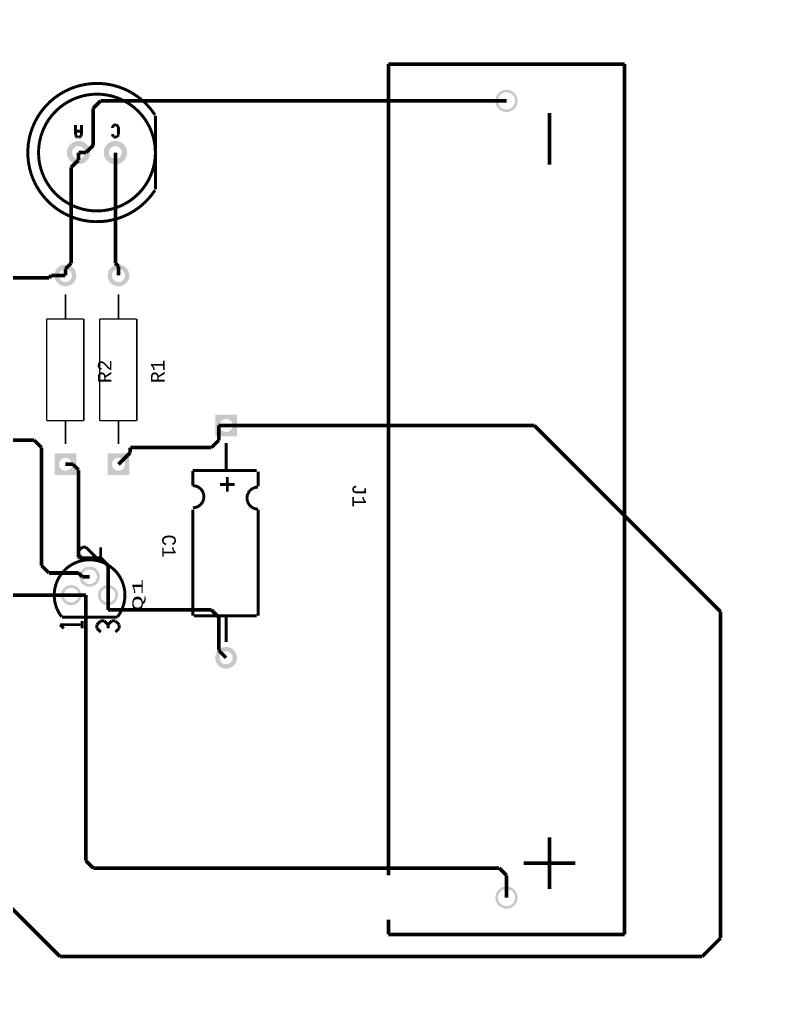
# Model space of a CAD drawing. Extents: x -10 to 3580, y 1260 to 3940.
# Drawn here: x 1541 to 3580, y 1260 to 3940 of the extents above; entities that cross this region are included whole.
import ezdxf
from ezdxf.enums import TextEntityAlignment as Align

# ---------------------------------------------------------------- set-up
doc = ezdxf.new("R2010")
doc.units = 0
for name, color, linetype in [('BOARD_OUTLINE', 2, 'CONTINUOUS'), ('COPPER_BOTTOM', 1, 'CONTINUOUS'), ('COPPER_TOP', 3, 'CONTINUOUS'), ('SILKSCREEN_TOP', 4, 'CONTINUOUS')]:
    doc.layers.add(name, color=color, linetype=linetype)
doc.styles.add('MONOTxtStyle', font='monotxt')

msp = doc.modelspace()

# ---------------------------------------------------------------- hatches: boundary and pattern name
at = {"layer": 'COPPER_BOTTOM'}
h = msp.add_hatch(color=256, dxfattribs=at)
edge = h.paths.add_edge_path()
edge.add_arc((2860, 3720), 30.25, 0, 360)
edge = h.paths.add_edge_path()
edge.add_arc((2860, 3720), 23.25, 0, 360)
h = msp.add_hatch(color=256, dxfattribs=at)
edge = h.paths.add_edge_path()
edge.add_arc((1700, 3580), 31.67, 0, 360)
edge = h.paths.add_edge_path()
edge.add_arc((1700, 3580), 17.5, 0, 360)
h = msp.add_hatch(color=256, dxfattribs=at)
edge = h.paths.add_edge_path()
edge.add_arc((1800, 3580), 31.67, 0, 360)
edge = h.paths.add_edge_path()
edge.add_arc((1800, 3580), 17.5, 0, 360)
h = msp.add_hatch(color=256, dxfattribs=at)
edge = h.paths.add_edge_path()
edge.add_arc((1664.669803, 3246.716535), 29.527559, 0, 360)
edge = h.paths.add_edge_path()
edge.add_arc((1664.669803, 3246.716535), 17.716535, 0, 360)
h = msp.add_hatch(color=256, dxfattribs=at)
edge = h.paths.add_edge_path()
edge.add_arc((1808.370551, 3246.716535), 29.527559, 0, 360)
edge = h.paths.add_edge_path()
edge.add_arc((1808.370551, 3246.716535), 17.716535, 0, 360)
h = msp.add_hatch(color=256, dxfattribs=at)
edge = h.paths.add_edge_path()
edge.add_arc((2100, 2840), 29.527559, 0, 360)
edge = h.paths.add_edge_path()
edge.add_arc((2100, 2840), 17.716535, 0, 360)
h = msp.add_hatch(color=256, dxfattribs=at)
edge = h.paths.add_edge_path()
edge.add_arc((1664.669803, 2734.905512), 29.527559, 0, 360)
edge = h.paths.add_edge_path()
edge.add_arc((1664.669803, 2734.905512), 17.716535, 0, 360)
h = msp.add_hatch(color=256, dxfattribs=at)
edge = h.paths.add_edge_path()
edge.add_arc((1808.370551, 2734.905512), 29.527559, 0, 360)
edge = h.paths.add_edge_path()
edge.add_arc((1808.370551, 2734.905512), 17.716535, 0, 360)
h = msp.add_hatch(color=256, dxfattribs=at)
edge = h.paths.add_edge_path()
edge.add_arc((1730, 2430), 27.5, 0, 360)
edge = h.paths.add_edge_path()
edge.add_arc((1730, 2430), 20, 0, 360)
h = msp.add_hatch(color=256, dxfattribs=at)
edge = h.paths.add_edge_path()
edge.add_arc((1680, 2380), 27.5, 0, 360)
edge = h.paths.add_edge_path()
edge.add_arc((1680, 2380), 20, 0, 360)
h = msp.add_hatch(color=256, dxfattribs=at)
edge = h.paths.add_edge_path()
edge.add_arc((1780, 2380), 27.5, 0, 360)
edge = h.paths.add_edge_path()
edge.add_arc((1780, 2380), 20, 0, 360)
h = msp.add_hatch(color=256, dxfattribs=at)
edge = h.paths.add_edge_path()
edge.add_arc((2100, 2210.07874), 29.527559, 0, 360)
edge = h.paths.add_edge_path()
edge.add_arc((2100, 2210.07874), 17.716535, 0, 360)
h = msp.add_hatch(color=256, dxfattribs=at)
edge = h.paths.add_edge_path()
edge.add_arc((2860, 1560), 30.25, 0, 360)
edge = h.paths.add_edge_path()
edge.add_arc((2860, 1560), 23.25, 0, 360)
at = {"layer": 'COPPER_TOP'}
h = msp.add_hatch(color=256, dxfattribs=at)
edge = h.paths.add_edge_path()
edge.add_arc((2860, 3720), 30.25, 0, 360)
edge = h.paths.add_edge_path()
edge.add_arc((2860, 3720), 23.25, 0, 360)
h = msp.add_hatch(color=256, dxfattribs=at)
edge = h.paths.add_edge_path()
edge.add_arc((1700, 3580), 31.67, 0, 360)
edge = h.paths.add_edge_path()
edge.add_arc((1700, 3580), 17.5, 0, 360)
h = msp.add_hatch(color=256, dxfattribs=at)
edge = h.paths.add_edge_path()
edge.add_arc((1800, 3580), 31.67, 0, 360)
edge = h.paths.add_edge_path()
edge.add_arc((1800, 3580), 17.5, 0, 360)
h = msp.add_hatch(color=256, dxfattribs=at)
edge = h.paths.add_edge_path()
edge.add_arc((1664.669803, 3246.716535), 29.527559, 0, 360)
edge = h.paths.add_edge_path()
edge.add_arc((1664.669803, 3246.716535), 17.716535, 0, 360)
h = msp.add_hatch(color=256, dxfattribs=at)
edge = h.paths.add_edge_path()
edge.add_arc((1808.370551, 3246.716535), 29.527559, 0, 360)
edge = h.paths.add_edge_path()
edge.add_arc((1808.370551, 3246.716535), 17.716535, 0, 360)
h = msp.add_hatch(color=256, dxfattribs=at)
h.paths.add_polyline_path([(2070.472441, 2869.527559), (2129.527559, 2869.527559), (2129.527559, 2810.472441), (2070.472441, 2810.472441)])
edge = h.paths.add_edge_path()
edge.add_arc((2100, 2840), 17.716535, 0, 360)
h = msp.add_hatch(color=256, dxfattribs=at)
h.paths.add_polyline_path([(1694.197362, 2705.377953), (1635.142244, 2705.377953), (1635.142244, 2764.433071), (1694.197362, 2764.433071)])
edge = h.paths.add_edge_path()
edge.add_arc((1664.669803, 2734.905512), 17.716535, 0, 360)
h = msp.add_hatch(color=256, dxfattribs=at)
h.paths.add_polyline_path([(1837.89811, 2705.377953), (1778.842992, 2705.377953), (1778.842992, 2764.433071), (1837.89811, 2764.433071)])
edge = h.paths.add_edge_path()
edge.add_arc((1808.370551, 2734.905512), 17.716535, 0, 360)
h = msp.add_hatch(color=256, dxfattribs=at)
edge = h.paths.add_edge_path()
edge.add_arc((1730, 2430), 27.5, 0, 360)
edge = h.paths.add_edge_path()
edge.add_arc((1730, 2430), 20, 0, 360)
h = msp.add_hatch(color=256, dxfattribs=at)
edge = h.paths.add_edge_path()
edge.add_arc((1680, 2380), 27.5, 0, 360)
edge = h.paths.add_edge_path()
edge.add_arc((1680, 2380), 20, 0, 360)
h = msp.add_hatch(color=256, dxfattribs=at)
edge = h.paths.add_edge_path()
edge.add_arc((1780, 2380), 27.5, 0, 360)
edge = h.paths.add_edge_path()
edge.add_arc((1780, 2380), 20, 0, 360)
h = msp.add_hatch(color=256, dxfattribs=at)
edge = h.paths.add_edge_path()
edge.add_arc((2100, 2210.07874), 29.527559, 0, 360)
edge = h.paths.add_edge_path()
edge.add_arc((2100, 2210.07874), 17.716535, 0, 360)
h = msp.add_hatch(color=256, dxfattribs=at)
edge = h.paths.add_edge_path()
edge.add_arc((2860, 1560), 30.25, 0, 360)
edge = h.paths.add_edge_path()
edge.add_arc((2860, 1560), 23.25, 0, 360)

# ---------------------------------------------------------------- linework, layer by layer
at = {"layer": 'BOARD_OUTLINE', "color": 2, "const_width": 0.000039}
for points in [[(3580.012323, 3940), (-10.039528, 3940)], [(3580.012323, 1259.98122), (3580.012323, 3940)], [(-10.039528, 1259.98122), (3580.012323, 1259.98122)]]:
    msp.add_lwpolyline(points, dxfattribs=at)
at = {"layer": 'COPPER_BOTTOM', "color": 1, "const_width": 10}
for points in [[(1760, 3720), (1740, 3700)], [(1740, 3700), (1740, 3600)], [(2860, 3720), (1760, 3720)], [(1740, 3600), (1720, 3580)], [(1700, 3560), (1680, 3540)], [(1720, 3580), (1700, 3580)], [(1700, 3580), (1700, 3560)], [(1800, 3580), (1800, 3280)], [(1680, 3540), (1680, 3280)], [(1680, 3280), (1664.669803, 3264.669803)], [(1664.669803, 3264.669803), (1664.669803, 3246.716535)], [(1800, 3280), (1808.370551, 3271.629449)], [(1808.370551, 3271.629449), (1808.370551, 3246.716535)], [(1620, 3240), (760, 3240)], [(1626.716535, 3246.716535), (1620, 3240)], [(1664.669803, 3246.716535), (1626.716535, 3246.716535)], [(2100, 2840), (2080, 2840)], [(2080, 2840), (2080, 2800)], [(2935, 2840), (2100, 2840)], [(3440, 2335), (2935, 2840)], [(1580, 2800), (640, 2800)], [(1600, 2780), (1580, 2800)], [(2080, 2800), (2060, 2780)], [(1600, 2460), (1600, 2780)], [(1840, 2766.534961), (1808.370551, 2734.905512)], [(2060, 2780), (1840, 2780)], [(1840, 2780), (1840, 2766.534961)], [(1684.669685, 2734.905512), (1664.669803, 2734.905512)], [(1700, 2719.575197), (1684.669685, 2734.905512)], [(1700, 2482.928898), (1700, 2719.575197)], [(1700, 2482.928898), (1702.928898, 2480)], [(1760, 2480), (1702.928898, 2480)], [(1780, 2460), (1760, 2480)], [(1620, 2440), (1600, 2460)], [(1700, 2440), (1620, 2440)], [(1710, 2430), (1700, 2440)], [(1780, 2380), (1780, 2460)], [(1730, 2430), (1710, 2430)], [(695, 2355), (1650, 1400)], [(1680, 2380), (760, 2380)], [(1720, 2380), (1680, 2380)], [(1720, 1660), (1720, 2380)], [(1780, 2340), (1780, 2380)], [(2060, 2340), (1780, 2340)], [(2080, 2320), (2060, 2340)], [(3440, 1450), (3440, 2335)], [(2080, 2230.07874), (2080, 2320)], [(2100, 2210.07874), (2080, 2230.07874)], [(1740, 1640), (1720, 1660)], [(2840, 1640), (1740, 1640)], [(2860, 1620), (2840, 1640)], [(2860, 1560), (2860, 1620)], [(3390, 1400), (3440, 1450)], [(1650, 1400), (3390, 1400)]]:
    msp.add_lwpolyline(points, dxfattribs=at)
at = {"layer": 'SILKSCREEN_TOP', "color": 4}
for points, const_width in [([(3180, 3820), (2540, 3820)], 10), ([(2540, 3820), (2540, 1620)], 10), ([(3180, 1460), (3180, 3820)], 10), ([(1676.737913, 3752.594606), (1661.974094, 3745.552638)], 8), ([(1692.059291, 3758.323031), (1676.737913, 3752.594606)], 8), ([(1707.821654, 3762.694331), (1692.059291, 3758.323031)], 8), ([(1723.905039, 3765.675197), (1707.821654, 3762.694331)], 8), ([(1740.187008, 3767.242992), (1723.905039, 3765.675197)], 8), ([(1756.543622, 3767.385709), (1740.187008, 3767.242992)], 8), ([(1772.850472, 3766.102362), (1756.543622, 3767.385709)], 8), ([(1788.983425, 3763.402598), (1772.850472, 3766.102362)], 8), ([(1804.819646, 3759.307087), (1788.983425, 3763.402598)], 8), ([(1820.238701, 3753.846929), (1804.819646, 3759.307087)], 8), ([(1835.123189, 3747.063661), (1820.238701, 3753.846929)], 8), ([(1634.563465, 3727.751969), (1622.125315, 3717.12878)], 8), ([(1647.880197, 3737.250669), (1634.563465, 3727.751969)], 8), ([(1661.974094, 3745.552638), (1647.880197, 3737.250669)], 8), ([(1683.085433, 3723.498701), (1670.833346, 3717.12063)], 8), ([(1695.846811, 3728.784606), (1683.085433, 3723.498701)], 8), ([(1709.020315, 3732.938228), (1695.846811, 3728.784606)], 8), ([(1722.505709, 3735.927835), (1709.020315, 3732.938228)], 8), ([(1736.200315, 3737.730787), (1722.505709, 3735.927835)], 8), ([(1750, 3738.333307), (1736.200315, 3737.730787)], 8), ([(1763.799646, 3737.730787), (1750, 3738.333307)], 8), ([(1777.494252, 3735.927835), (1763.799646, 3737.730787)], 8), ([(1790.979646, 3732.938228), (1777.494252, 3735.927835)], 8), ([(1804.15315, 3728.784606), (1790.979646, 3732.938228)], 8), ([(1816.914528, 3723.498701), (1804.15315, 3728.784606)], 8), ([(1829.166654, 3717.12063), (1816.914528, 3723.498701)], 8), ([(1849.359803, 3739.008976), (1835.123189, 3747.063661)], 8), ([(1862.840276, 3729.744094), (1849.359803, 3739.008976)], 8), ([(1875.461929, 3719.339606), (1862.840276, 3729.744094)], 8), ([(1610.660354, 3705.461929), (1600.255866, 3692.840276)], 8), ([(1622.125315, 3717.12878), (1610.660354, 3705.461929)], 8), ([(1648.225276, 3701.290315), (1638.041417, 3691.958543)], 8), ([(1659.18374, 3709.699016), (1648.225276, 3701.290315)], 8), ([(1670.833346, 3717.12063), (1659.18374, 3709.699016)], 8), ([(1840.81622, 3709.699016), (1829.166654, 3717.12063)], 8), ([(1851.774685, 3701.290315), (1840.81622, 3709.699016)], 8), ([(1861.958543, 3691.958543), (1851.774685, 3701.290315)], 8), ([(1887.12878, 3707.874646), (1875.461929, 3719.339606)], 8), ([(1897.751969, 3695.436496), (1887.12878, 3707.874646)], 8), ([(1907.250669, 3682.119764), (1897.751969, 3695.436496)], 8), ([(1590.990984, 3679.359803), (1582.936299, 3665.123189)], 8), ([(1600.255866, 3692.840276), (1590.990984, 3679.359803)], 8), ([(1620.300945, 3670.81622), (1612.879331, 3659.166654)], 8), ([(1628.709646, 3681.774685), (1620.300945, 3670.81622)], 8), ([(1638.041417, 3691.958543), (1628.709646, 3681.774685)], 8), ([(1871.290315, 3681.774685), (1861.958543, 3691.958543)], 8), ([(1879.699016, 3670.81622), (1871.290315, 3681.774685)], 8), ([(1887.12063, 3659.166614), (1879.699016, 3670.81622)], 8), ([(1908.333386, 3480), (1908.333386, 3680)], 8), ([(2976.141732, 3547.534724), (2976.141732, 3687.534724)], 10), ([(1576.153031, 3650.238701), (1570.692874, 3634.819646)], 8), ([(1582.936299, 3665.123189), (1576.153031, 3650.238701)], 8), ([(1606.50126, 3646.914528), (1601.215354, 3634.15315)], 8), ([(1612.879331, 3659.166654), (1606.50126, 3646.914528)], 8), ([(1691.666614, 3655), (1691.666693, 3630)], 8), ([(1708.333386, 3655), (1708.333386, 3630)], 8), ([(1791.698386, 3647.391654), (1791.666693, 3646.665394)], 8), ([(1791.666693, 3646.665394), (1791.666693, 3646.665315)], 8), ([(1791.793268, 3648.112441), (1791.698386, 3647.391654)], 8), ([(1791.95063, 3648.822205), (1791.793268, 3648.112441)], 8), ([(1792.169252, 3649.515512), (1791.95063, 3648.822205)], 8), ([(1792.447441, 3650.187165), (1792.169252, 3649.515512)], 8), ([(1792.78315, 3650.832008), (1792.447441, 3650.187165)], 8), ([(1793.17374, 3651.445157), (1792.78315, 3650.832008)], 8), ([(1793.616339, 3652.021929), (1793.17374, 3651.445157)], 8), ([(1794.10748, 3652.557913), (1793.616339, 3652.021929)], 8), ([(1794.643465, 3653.049055), (1794.10748, 3652.557913)], 8), ([(1795.220236, 3653.491614), (1794.643465, 3653.049055)], 8), ([(1795.833346, 3653.882205), (1795.220236, 3653.491614)], 8), ([(1796.478189, 3654.217874), (1795.833346, 3653.882205)], 8), ([(1797.149843, 3654.496102), (1796.478189, 3654.217874)], 8), ([(1797.843189, 3654.714685), (1797.149843, 3654.496102)], 8), ([(1798.552953, 3654.872047), (1797.843189, 3654.714685)], 8), ([(1799.27374, 3654.966929), (1798.552953, 3654.872047)], 8), ([(1800.000039, 3654.998622), (1799.27374, 3654.966929)], 8), ([(1800.726299, 3654.966929), (1800.000039, 3654.998622)], 8), ([(1801.447087, 3654.872047), (1800.726299, 3654.966929)], 8), ([(1802.15685, 3654.714685), (1801.447087, 3654.872047)], 8), ([(1802.850157, 3654.496063), (1802.15685, 3654.714685)], 8), ([(1803.521811, 3654.217874), (1802.850157, 3654.496063)], 8), ([(1804.166654, 3653.882165), (1803.521811, 3654.217874)], 8), ([(1804.779803, 3653.491575), (1804.166654, 3653.882165)], 8), ([(1805.356575, 3653.048976), (1804.779803, 3653.491575)], 8), ([(1805.892559, 3652.557835), (1805.356575, 3653.048976)], 8), ([(1806.383701, 3652.02185), (1805.892559, 3652.557835)], 8), ([(1806.82626, 3651.445079), (1806.383701, 3652.02185)], 8), ([(1807.21685, 3650.831969), (1806.82626, 3651.445079)], 8), ([(1807.55252, 3650.187126), (1807.21685, 3650.831969)], 8), ([(1807.830748, 3649.515472), (1807.55252, 3650.187126)], 8), ([(1808.049331, 3648.822126), (1807.830748, 3649.515472)], 8), ([(1808.206693, 3648.112362), (1808.049331, 3648.822126)], 8), ([(1808.301575, 3647.391575), (1808.206693, 3648.112362)], 8), ([(1808.333268, 3646.665315), (1808.301575, 3647.391575)], 8), ([(1808.333386, 3646.666654), (1808.333386, 3630)], 8), ([(1893.498701, 3646.914528), (1887.12063, 3659.166614)], 8), ([(1898.784606, 3634.15315), (1893.498701, 3646.914528)], 8), ([(1566.597362, 3618.983425), (1563.897598, 3602.850472)], 8), ([(1570.692874, 3634.819646), (1566.597362, 3618.983425)], 8), ([(1597.061732, 3620.979646), (1594.072126, 3607.494252)], 8), ([(1601.215354, 3634.15315), (1597.061732, 3620.979646)], 8), ([(1708.333386, 3638.333346), (1691.666693, 3638.333346)], 8), ([(1691.666693, 3629.999961), (1691.698386, 3629.273661)], 8), ([(1691.698386, 3629.273661), (1691.793268, 3628.552874)], 8), ([(1691.793268, 3628.552874), (1691.95063, 3627.84311)], 8), ([(1691.95063, 3627.84311), (1692.169252, 3627.149803)], 8), ([(1692.169252, 3627.149803), (1692.447441, 3626.47815)], 8), ([(1692.447441, 3626.47815), (1692.78315, 3625.833307)], 8), ([(1692.78315, 3625.833307), (1693.17374, 3625.220157)], 8), ([(1693.17374, 3625.220157), (1693.616339, 3624.643386)], 8), ([(1693.616339, 3624.643386), (1694.10748, 3624.107402)], 8), ([(1694.10748, 3624.107402), (1694.643465, 3623.61626)], 8), ([(1694.643465, 3623.61626), (1695.220236, 3623.173701)], 8), ([(1695.220236, 3623.173701), (1695.833346, 3622.78311)], 8), ([(1695.833346, 3622.78311), (1696.478189, 3622.447441)], 8), ([(1696.478189, 3622.447441), (1697.149843, 3622.169213)], 8), ([(1697.149843, 3622.169213), (1697.843189, 3621.95063)], 8), ([(1697.843189, 3621.95063), (1698.552953, 3621.793268)], 8), ([(1698.552953, 3621.793268), (1699.27374, 3621.698386)], 8), ([(1699.27374, 3621.698386), (1700.000039, 3621.666693)], 8), ([(1700.000039, 3621.666693), (1700.726299, 3621.698386)], 8), ([(1700.726299, 3621.698386), (1701.447087, 3621.793268)], 8), ([(1701.447087, 3621.793268), (1702.15685, 3621.95063)], 8), ([(1702.15685, 3621.95063), (1702.850157, 3622.169252)], 8), ([(1702.850157, 3622.169252), (1703.521811, 3622.447441)], 8), ([(1703.521811, 3622.447441), (1704.166654, 3622.78315)], 8), ([(1704.166654, 3622.78315), (1704.779803, 3623.17374)], 8), ([(1704.779803, 3623.17374), (1705.356575, 3623.616339)], 8), ([(1705.356575, 3623.616339), (1705.892559, 3624.10748)], 8), ([(1705.892559, 3624.10748), (1706.383701, 3624.643465)], 8), ([(1706.383701, 3624.643465), (1706.82626, 3625.220236)], 8), ([(1706.82626, 3625.220236), (1707.21685, 3625.833346)], 8), ([(1707.21685, 3625.833346), (1707.55252, 3626.478189)], 8), ([(1707.55252, 3626.478189), (1707.830748, 3627.149843)], 8), ([(1707.830748, 3627.149843), (1708.049331, 3627.843189)], 8), ([(1708.049331, 3627.843189), (1708.206693, 3628.552953)], 8), ([(1708.206693, 3628.552953), (1708.301575, 3629.27374)], 8), ([(1708.301575, 3629.27374), (1708.333268, 3629.999961)], 8), ([(1791.666654, 3629.999961), (1791.698346, 3629.273661)], 8), ([(1791.698346, 3629.273661), (1791.793228, 3628.552874)], 8), ([(1791.793228, 3628.552874), (1791.950591, 3627.84311)], 8), ([(1791.950591, 3627.84311), (1792.169213, 3627.149764)], 8), ([(1792.169213, 3627.149764), (1792.447402, 3626.47811)], 8), ([(1792.447402, 3626.47811), (1792.78311, 3625.833268)], 8), ([(1792.78311, 3625.833268), (1793.17374, 3625.220118)], 8), ([(1793.17374, 3625.220118), (1793.616299, 3624.643386)], 8), ([(1793.616299, 3624.643386), (1794.107441, 3624.107402)], 8), ([(1794.107441, 3624.107402), (1794.643425, 3623.61626)], 8), ([(1794.643425, 3623.61626), (1795.220197, 3623.173661)], 8), ([(1795.220197, 3623.173661), (1795.833346, 3622.783071)], 8), ([(1795.833346, 3622.783071), (1796.478189, 3622.447402)], 8), ([(1796.478189, 3622.447402), (1797.149843, 3622.169173)], 8), ([(1797.149843, 3622.169173), (1797.843189, 3621.950591)], 8), ([(1797.843189, 3621.950591), (1798.552953, 3621.793228)], 8), ([(1798.552953, 3621.793228), (1799.27374, 3621.698346)], 8), ([(1799.27374, 3621.698346), (1800.000039, 3621.666654)], 8), ([(1800.000039, 3621.666654), (1800.726299, 3621.698346)], 8), ([(1800.726299, 3621.698346), (1801.447087, 3621.793228)], 8), ([(1801.447087, 3621.793228), (1802.15685, 3621.950591)], 8), ([(1802.15685, 3621.950591), (1802.850197, 3622.169213)], 8), ([(1802.850197, 3622.169213), (1803.52185, 3622.447402)], 8), ([(1803.52185, 3622.447402), (1804.166693, 3622.78311)], 8), ([(1804.166693, 3622.78311), (1804.779843, 3623.17374)], 8), ([(1804.779843, 3623.17374), (1805.356575, 3623.616299)], 8), ([(1805.356575, 3623.616299), (1805.892559, 3624.107441)], 8), ([(1805.892559, 3624.107441), (1806.383701, 3624.643425)], 8), ([(1806.383701, 3624.643425), (1806.826299, 3625.220197)], 8), ([(1806.826299, 3625.220197), (1807.21689, 3625.833346)], 8), ([(1807.21689, 3625.833346), (1807.552559, 3626.478189)], 8), ([(1807.552559, 3626.478189), (1807.830787, 3627.149843)], 8), ([(1807.830787, 3627.149843), (1808.04937, 3627.843189)], 8), ([(1808.04937, 3627.843189), (1808.206732, 3628.552953)], 8), ([(1808.206732, 3628.552953), (1808.301614, 3629.27374)], 8), ([(1808.301614, 3629.27374), (1808.333307, 3629.999921)], 8), ([(1902.938228, 3620.979646), (1898.784606, 3634.15315)], 8), ([(1905.927835, 3607.494252), (1902.938228, 3620.979646)], 8), ([(1563.897598, 3602.850472), (1562.614252, 3586.543622)], 8), ([(1592.269173, 3593.799646), (1591.666693, 3580)], 8), ([(1594.072126, 3607.494252), (1592.269173, 3593.799646)], 8), ([(1907.730787, 3593.799646), (1905.927835, 3607.494252)], 8), ([(1908.333307, 3579.999961), (1907.730787, 3593.799646)], 8), ([(1562.614252, 3586.543622), (1562.756969, 3570.187008)], 8), ([(1562.756969, 3570.187008), (1564.324764, 3553.905039)], 8), ([(1591.666693, 3580), (1592.269173, 3566.200315)], 8), ([(1591.666693, 3580), (1591.666693, 3580)], 8), ([(1592.269173, 3566.200315), (1594.072126, 3552.505709)], 8), ([(1905.927835, 3552.505709), (1907.730787, 3566.200315)], 8), ([(1907.730787, 3566.200315), (1908.333307, 3579.999961)], 8), ([(1564.324764, 3553.905039), (1567.30563, 3537.821654)], 8), ([(1567.30563, 3537.821654), (1571.676929, 3522.059291)], 8), ([(1594.072126, 3552.505709), (1597.061732, 3539.020315)], 8), ([(1597.061732, 3539.020315), (1601.215354, 3525.846811)], 8), ([(1898.784606, 3525.846811), (1902.938228, 3539.020315)], 8), ([(1902.938228, 3539.020315), (1905.927835, 3552.505709)], 8), ([(1571.676929, 3522.059291), (1577.405354, 3506.737913)], 8), ([(1601.215354, 3525.846811), (1606.50126, 3513.085433)], 8), ([(1606.50126, 3513.085433), (1612.879331, 3500.833346)], 8), ([(1887.12063, 3500.833307), (1893.498701, 3513.085433)], 8), ([(1893.498701, 3513.085433), (1898.784606, 3525.846811)], 8), ([(1577.405354, 3506.737913), (1584.447323, 3491.974094)], 8), ([(1584.447323, 3491.974094), (1592.749291, 3477.880197)], 8), ([(1612.879331, 3500.833346), (1620.300945, 3489.18374)], 8), ([(1620.300945, 3489.18374), (1628.709646, 3478.225276)], 8), ([(1871.290315, 3478.225276), (1879.699016, 3489.18374)], 8), ([(1879.699016, 3489.18374), (1887.12063, 3500.833307)], 8), ([(1592.749291, 3477.880197), (1602.247992, 3464.563465)], 8), ([(1602.247992, 3464.563465), (1612.871181, 3452.125315)], 8), ([(1628.709646, 3478.225276), (1638.041417, 3468.041417)], 8), ([(1638.041417, 3468.041417), (1648.225276, 3458.709646)], 8), ([(1648.225276, 3458.709646), (1659.18374, 3450.300945)], 8), ([(1840.81622, 3450.300945), (1851.774685, 3458.709646)], 8), ([(1851.774685, 3458.709646), (1861.958543, 3468.041417)], 8), ([(1861.958543, 3468.041417), (1871.290315, 3478.225276)], 8), ([(1877.874646, 3442.871181), (1889.339606, 3454.538031)], 8), ([(1889.339606, 3454.538031), (1899.744094, 3467.159685)], 8), ([(1899.744094, 3467.159685), (1907.250669, 3477.880197)], 8), ([(1612.871181, 3452.125315), (1624.538031, 3440.660354)], 8), ([(1624.538031, 3440.660354), (1637.159685, 3430.255866)], 8), ([(1637.159685, 3430.255866), (1650.640157, 3420.990984)], 8), ([(1659.18374, 3450.300945), (1670.833307, 3442.879331)], 8), ([(1670.833307, 3442.879331), (1683.085433, 3436.50126)], 8), ([(1683.085433, 3436.50126), (1695.846811, 3431.215354)], 8), ([(1695.846811, 3431.215354), (1709.020315, 3427.061732)], 8), ([(1709.020315, 3427.061732), (1722.505709, 3424.072126)], 8), ([(1777.494252, 3424.072126), (1790.979646, 3427.061732)], 8), ([(1790.979646, 3427.061732), (1804.15315, 3431.215354)], 8), ([(1804.15315, 3431.215354), (1816.914528, 3436.50126)], 8), ([(1816.914528, 3436.50126), (1829.166614, 3442.879331)], 8), ([(1829.166614, 3442.879331), (1840.81622, 3450.300945)], 8), ([(1852.119764, 3422.749291), (1865.436496, 3432.247992)], 8), ([(1865.436496, 3432.247992), (1877.874646, 3442.871181)], 8), ([(1650.640157, 3420.990984), (1664.876772, 3412.936299)], 8), ([(1664.876772, 3412.936299), (1679.76126, 3406.153031)], 8), ([(1679.76126, 3406.153031), (1695.180315, 3400.692874)], 8), ([(1695.180315, 3400.692874), (1711.016535, 3396.597362)], 8), ([(1722.505709, 3424.072126), (1736.200315, 3422.269173)], 8), ([(1736.200315, 3422.269173), (1749.999961, 3421.666693)], 8), ([(1749.999961, 3421.666693), (1763.799646, 3422.269173)], 8), ([(1763.799646, 3422.269173), (1777.494252, 3424.072126)], 8), ([(1792.178307, 3397.30563), (1807.940669, 3401.676929)], 8), ([(1807.940669, 3401.676929), (1823.262047, 3407.405354)], 8), ([(1823.262047, 3407.405354), (1838.025866, 3414.447323)], 8), ([(1838.025866, 3414.447323), (1852.119764, 3422.749291)], 8), ([(1711.016535, 3396.597362), (1727.149488, 3393.897598)], 8), ([(1727.149488, 3393.897598), (1743.456339, 3392.614252)], 8), ([(1743.456339, 3392.614252), (1759.812953, 3392.756969)], 8), ([(1759.812953, 3392.756969), (1776.094921, 3394.324764)], 8), ([(1776.094921, 3394.324764), (1792.178307, 3397.30563)], 8), ([(1664.669803, 3128.606299), (1664.669803, 3195.535433)], 3.937008), ([(1808.370551, 3128.606299), (1808.370551, 3195.535433)], 3.937008), ([(1714.276102, 3128.606299), (1613.882441, 3128.606299)], 3.937008), ([(1613.882441, 3128.606299), (1613.882441, 2853.015748)], 3.937008), ([(1664.669803, 3128.606299), (1664.669803, 3128.606299)], 3.937008), ([(1714.276102, 2853.015748), (1714.276102, 3128.606299)], 3.937008), ([(1857.97685, 3128.606299), (1757.583189, 3128.606299)], 3.937008), ([(1757.583189, 3128.606299), (1757.583189, 2853.015748)], 3.937008), ([(1808.370551, 3128.606299), (1808.370551, 3128.606299)], 3.937008), ([(1857.97685, 2853.015748), (1857.97685, 3128.606299)], 3.937008), ([(1613.882441, 2853.015748), (1714.276102, 2853.015748)], 3.937008), ([(1664.669803, 2790.023622), (1664.669803, 2853.015748)], 3.937008), ([(1757.583189, 2853.015748), (1857.97685, 2853.015748)], 3.937008), ([(1808.370551, 2790.023622), (1808.370551, 2853.015748)], 3.937008), ([(2100, 2720.629843), (2100, 2792.755906)], 8), ([(2009.448819, 2717.952756), (2182.677165, 2717.952756)], 8), ([(2009.88189, 2676.850315), (2009.88189, 2716.850394)], 8), ([(2186.614173, 2714.645669), (2186.614173, 2674.645669)], 8), ([(2012.496496, 2676.736181), (2009.88189, 2676.850315)], 8), ([(2015.09126, 2676.394567), (2012.496496, 2676.736181)], 8), ([(2017.646378, 2675.82811), (2015.09126, 2676.394567)], 8), ([(2123.295315, 2680.23248), (2083.295315, 2680.23248)], 8), ([(2103.295315, 2660.23248), (2103.295315, 2700.23248)], 8), ([(2020.142441, 2675.041142), (2017.646378, 2675.82811)], 8), ([(2022.560354, 2674.039606), (2020.142441, 2675.041142)], 8), ([(2024.881811, 2672.831102), (2022.560354, 2674.039606)], 8), ([(2027.089094, 2671.424921), (2024.881811, 2672.831102)], 8), ([(2029.165433, 2669.831693), (2027.089094, 2671.424921)], 8), ([(2031.095, 2668.063583), (2029.165433, 2669.831693)], 8), ([(2032.86315, 2666.134016), (2031.095, 2668.063583)], 8), ([(2034.456378, 2664.057677), (2032.86315, 2666.134016)], 8), ([(2035.862559, 2661.850394), (2034.456378, 2664.057677)], 8), ([(2037.071063, 2659.528937), (2035.862559, 2661.850394)], 8), ([(2038.072598, 2657.110984), (2037.071063, 2659.528937)], 8), ([(2038.859606, 2654.614961), (2038.072598, 2657.110984)], 8), ([(2039.426063, 2652.059843), (2038.859606, 2654.614961)], 8), ([(2039.767677, 2649.465079), (2039.426063, 2652.059843)], 8), ([(2039.881811, 2646.850433), (2039.767677, 2649.465079)], 8), ([(2157.636378, 2650.914173), (2157.069921, 2648.359016)], 8), ([(2158.423386, 2653.410197), (2157.636378, 2650.914173)], 8), ([(2159.424921, 2655.82815), (2158.423386, 2653.410197)], 8), ([(2160.633386, 2658.149606), (2159.424921, 2655.82815)], 8), ([(2162.039606, 2660.35689), (2160.633386, 2658.149606)], 8), ([(2163.632835, 2662.433228), (2162.039606, 2660.35689)], 8), ([(2165.400945, 2664.362795), (2163.632835, 2662.433228)], 8), ([(2167.330512, 2666.130906), (2165.400945, 2664.362795)], 8), ([(2169.40685, 2667.724134), (2167.330512, 2666.130906)], 8), ([(2171.614173, 2669.130354), (2169.40685, 2667.724134)], 8), ([(2173.935591, 2670.338819), (2171.614173, 2669.130354)], 8), ([(2176.353543, 2671.340354), (2173.935591, 2670.338819)], 8), ([(2178.849567, 2672.127362), (2176.353543, 2671.340354)], 8), ([(2181.404724, 2672.693819), (2178.849567, 2672.127362)], 8), ([(2183.999488, 2673.035433), (2181.404724, 2672.693819)], 8), ([(2186.614173, 2673.149606), (2183.999488, 2673.035433)], 8), ([(2027.089173, 2622.275866), (2029.165512, 2623.869094)], 8), ([(2029.165512, 2623.869094), (2031.095079, 2625.637244)], 8), ([(2031.095079, 2625.637244), (2032.863189, 2627.566811)], 8), ([(2032.863189, 2627.566811), (2034.456417, 2629.64315)], 8), ([(2034.456417, 2629.64315), (2035.862598, 2631.850433)], 8), ([(2035.862598, 2631.850433), (2037.071102, 2634.17189)], 8), ([(2037.071102, 2634.17189), (2038.072638, 2636.589803)], 8), ([(2038.072638, 2636.589803), (2038.859606, 2639.085866)], 8), ([(2038.859606, 2639.085866), (2039.426063, 2641.640984)], 8), ([(2039.426063, 2641.640984), (2039.767677, 2644.235748)], 8), ([(2039.767677, 2644.235748), (2039.881811, 2646.850433)], 8), ([(2156.728307, 2645.764252), (2156.614173, 2643.149606)], 8), ([(2156.614173, 2643.149606), (2156.728307, 2640.534921)], 8), ([(2157.069921, 2648.359016), (2156.728307, 2645.764252)], 8), ([(2156.728307, 2640.534921), (2157.069921, 2637.940157)], 8), ([(2157.069921, 2637.940157), (2157.636378, 2635.385)], 8), ([(2157.636378, 2635.385), (2158.423386, 2632.888976)], 8), ([(2158.423386, 2632.888976), (2159.424921, 2630.471024)], 8), ([(2159.424921, 2630.471024), (2160.633386, 2628.149606)], 8), ([(2160.633386, 2628.149606), (2162.039606, 2625.942283)], 8), ([(2162.039606, 2625.942283), (2163.632835, 2623.865945)], 8), ([(2163.632835, 2623.865945), (2165.400945, 2621.936378)], 8), ([(2009.448819, 2611.653543), (2009.448819, 2324.251969)], 8), ([(2009.881929, 2616.850433), (2012.496575, 2616.964567)], 8), ([(2012.496575, 2616.964567), (2015.091339, 2617.306181)], 8), ([(2015.091339, 2617.306181), (2017.646457, 2617.872638)], 8), ([(2017.646457, 2617.872638), (2020.14248, 2618.659646)], 8), ([(2020.14248, 2618.659646), (2022.560433, 2619.661181)], 8), ([(2022.560433, 2619.661181), (2024.88189, 2620.869685)], 8), ([(2024.88189, 2620.869685), (2027.089173, 2622.275866)], 8), ([(2165.400945, 2621.936378), (2167.330512, 2620.168268)], 8), ([(2167.330512, 2620.168268), (2169.40685, 2618.575039)], 8), ([(2169.40685, 2618.575039), (2171.614173, 2617.168819)], 8), ([(2171.614173, 2617.168819), (2173.935591, 2615.960354)], 8), ([(2173.935591, 2615.960354), (2176.353543, 2614.958819)], 8), ([(2176.353543, 2614.958819), (2178.849567, 2614.171811)], 8), ([(2178.849567, 2614.171811), (2181.404724, 2613.605354)], 8), ([(2181.404724, 2613.605354), (2183.999488, 2613.26374)], 8), ([(2183.999488, 2613.26374), (2186.614173, 2613.149606)], 8), ([(2186.614173, 2613.149606), (2186.614173, 2613.149606)], 8), ([(2186.614173, 2611.653543), (2186.614173, 2324.251969)], 8), ([(1700, 2500), (1710, 2510)], 8), ([(1700, 2490), (1700, 2500)], 8), ([(1710, 2480.000079), (1700, 2490)], 8), ([(1710, 2510), (1720, 2510)], 8), ([(1720, 2510), (1750, 2480)], 8), ([(1760, 2480), (1760, 2510)], 8), ([(1686.492559, 2465.388071), (1679.216024, 2461.27122)], 8), ([(1694.100157, 2468.855079), (1686.492559, 2465.388071)], 8), ([(1701.980984, 2471.645827), (1694.100157, 2468.855079)], 8), ([(1710.075079, 2473.739094), (1701.980984, 2471.645827)], 8), ([(1718.320787, 2475.118937), (1710.075079, 2473.739094)], 8), ([(1726.655433, 2475.774921), (1718.320787, 2475.118937)], 8), ([(1735.015472, 2475.701969), (1726.655433, 2475.774921)], 8), ([(1743.337362, 2474.90063), (1735.015472, 2475.701969)], 8), ([(1751.557756, 2473.377087), (1743.337362, 2474.90063)], 8), ([(1750, 2480), (1760, 2480)], 8), ([(1759.614055, 2471.142874), (1751.557756, 2473.377087)], 8), ([(1767.445, 2468.215), (1759.614055, 2471.142874)], 8), ([(1774.990984, 2464.615787), (1767.445, 2468.215)], 8), ([(1782.194528, 2460.372559), (1774.990984, 2464.615787)], 8), ([(1654.482283, 2439.000827), (1649.627402, 2432.194528)], 8), ([(1659.911929, 2445.35811), (1654.482283, 2439.000827)], 8), ([(1665.874961, 2451.217992), (1659.911929, 2445.35811)], 8), ([(1672.326024, 2456.535827), (1665.874961, 2451.217992)], 8), ([(1679.216024, 2461.27122), (1672.326024, 2456.535827)], 8), ([(1789.000827, 2455.517677), (1782.194528, 2460.372559)], 8), ([(1795.35811, 2450.088031), (1789.000827, 2455.517677)], 8), ([(1801.217992, 2444.125), (1795.35811, 2450.088031)], 8), ([(1806.535827, 2437.673937), (1801.217992, 2444.125)], 8), ([(1811.27122, 2430.783937), (1806.535827, 2437.673937)], 8), ([(1638.857087, 2409.614055), (1636.622874, 2401.557756)], 8), ([(1641.784961, 2417.445), (1638.857087, 2409.614055)], 8), ([(1645.384173, 2424.990984), (1641.784961, 2417.445)], 8), ([(1649.627402, 2432.194528), (1645.384173, 2424.990984)], 8), ([(1815.388071, 2423.507402), (1811.27122, 2430.783937)], 8), ([(1818.855079, 2415.899803), (1815.388071, 2423.507402)], 8), ([(1821.645827, 2408.018976), (1818.855079, 2415.899803)], 8), ([(1823.739094, 2399.924882), (1821.645827, 2408.018976)], 8), ([(1634.297992, 2385.015472), (1634.225039, 2376.655433)], 8), ([(1635.099331, 2393.337362), (1634.297992, 2385.015472)], 8), ([(1636.622874, 2401.557756), (1635.099331, 2393.337362)], 8), ([(1825.118937, 2391.679173), (1823.739094, 2399.924882)], 8), ([(1825.774921, 2383.344528), (1825.118937, 2391.679173)], 8), ([(1825.701969, 2374.984488), (1825.774921, 2383.344528)], 8), ([(1634.225039, 2376.655433), (1634.881024, 2368.320787)], 8), ([(1634.881024, 2368.320787), (1636.260866, 2360.075079)], 8), ([(1636.260866, 2360.075079), (1638.354134, 2351.980984)], 8), ([(1821.142874, 2350.385906), (1823.377087, 2358.442205)], 8), ([(1823.377087, 2358.442205), (1824.90063, 2366.662598)], 8), ([(1824.90063, 2366.662598), (1825.701969, 2374.984488)], 8), ([(1638.354134, 2351.980984), (1641.144882, 2344.100157)], 8), ([(1641.144882, 2344.100157), (1644.61189, 2336.492559)], 8), ([(1644.61189, 2336.492559), (1648.72874, 2329.216024)], 8), ([(1648.72874, 2329.216024), (1653.464134, 2322.326024)], 8), ([(1805.517677, 2320.999134), (1810.372559, 2327.805433)], 8), ([(1810.372559, 2327.805433), (1814.615787, 2335.008976)], 8), ([(1814.615787, 2335.008976), (1818.215, 2342.554961)], 8), ([(1818.215, 2342.554961), (1821.142874, 2350.385906)], 8), ([(1653.464134, 2322.326024), (1654.482283, 2320.999134)], 8), ([(1805, 2320), (1655, 2320)], 8), ([(1710, 2310), (1710, 2290)], 8), ([(1750, 2300), (1760, 2310)], 8), ([(1760, 2310), (1770, 2310)], 8), ([(1770, 2310), (1780, 2300)], 8), ([(1780, 2300), (1790, 2310)], 8), ([(1790, 2310), (1800, 2310)], 8), ([(1800, 2310), (1810, 2300)], 8), ([(2182.677165, 2324.251969), (2013.385827, 2324.251969)], 8), ([(2100, 2253.385827), (2100, 2324.251969)], 8), ([(1710, 2300), (1650, 2300)], 8), ([(1650, 2300), (1660, 2290)], 8), ([(1750, 2290), (1750, 2300)], 8), ([(1760, 2280), (1750, 2290)], 8), ([(1780, 2300), (1780, 2290)], 8), ([(1810, 2290), (1800, 2280)], 8), ([(1810, 2300), (1810, 2290)], 8), ([(2976.141732, 1583.622047), (2976.141732, 1723.622047)], 10), ([(2906.141732, 1653.622047), (3046.141732, 1653.622047)], 10), ([(2540, 1460), (2540, 1499.76378)], 10), ([(2540, 1460), (2880, 1460)], 10), ([(2880, 1460), (3180, 1460)], 10)]:
    msp.add_lwpolyline(points, dxfattribs=dict(at, const_width=const_width))

# ---------------------------------------------------------------- texts
at = {"layer": 'SILKSCREEN_TOP', "style": 'MONOTxtStyle'}
for s, height, rotation, width, p in [('R2', 36.745407, 90, 0.995556, (1770.969016, 2986.716535)), ('R1', 36.745407, 90, 0.995556, (1914.669764, 2986.716535)), ('C1', 36.745407, 270, 0.995556, (1945.308386, 2513.031496)), ('Q1', 27.777769, 90, 1.866667, (1860, 2380))]:
    msp.add_text(s, height=height, rotation=rotation, dxfattribs=dict(at, width=width)).set_placement(p, align=Align.MIDDLE_CENTER)
at = {"layer": 'SILKSCREEN_TOP', "style": 'MONOTxtStyle', "width": 0.995556}
msp.add_text('J1', height=36.745407, rotation=270, dxfattribs=at).set_placement((2479.25, 2650), align=Align.TOP_CENTER)

doc.saveas('drawing.dxf')
